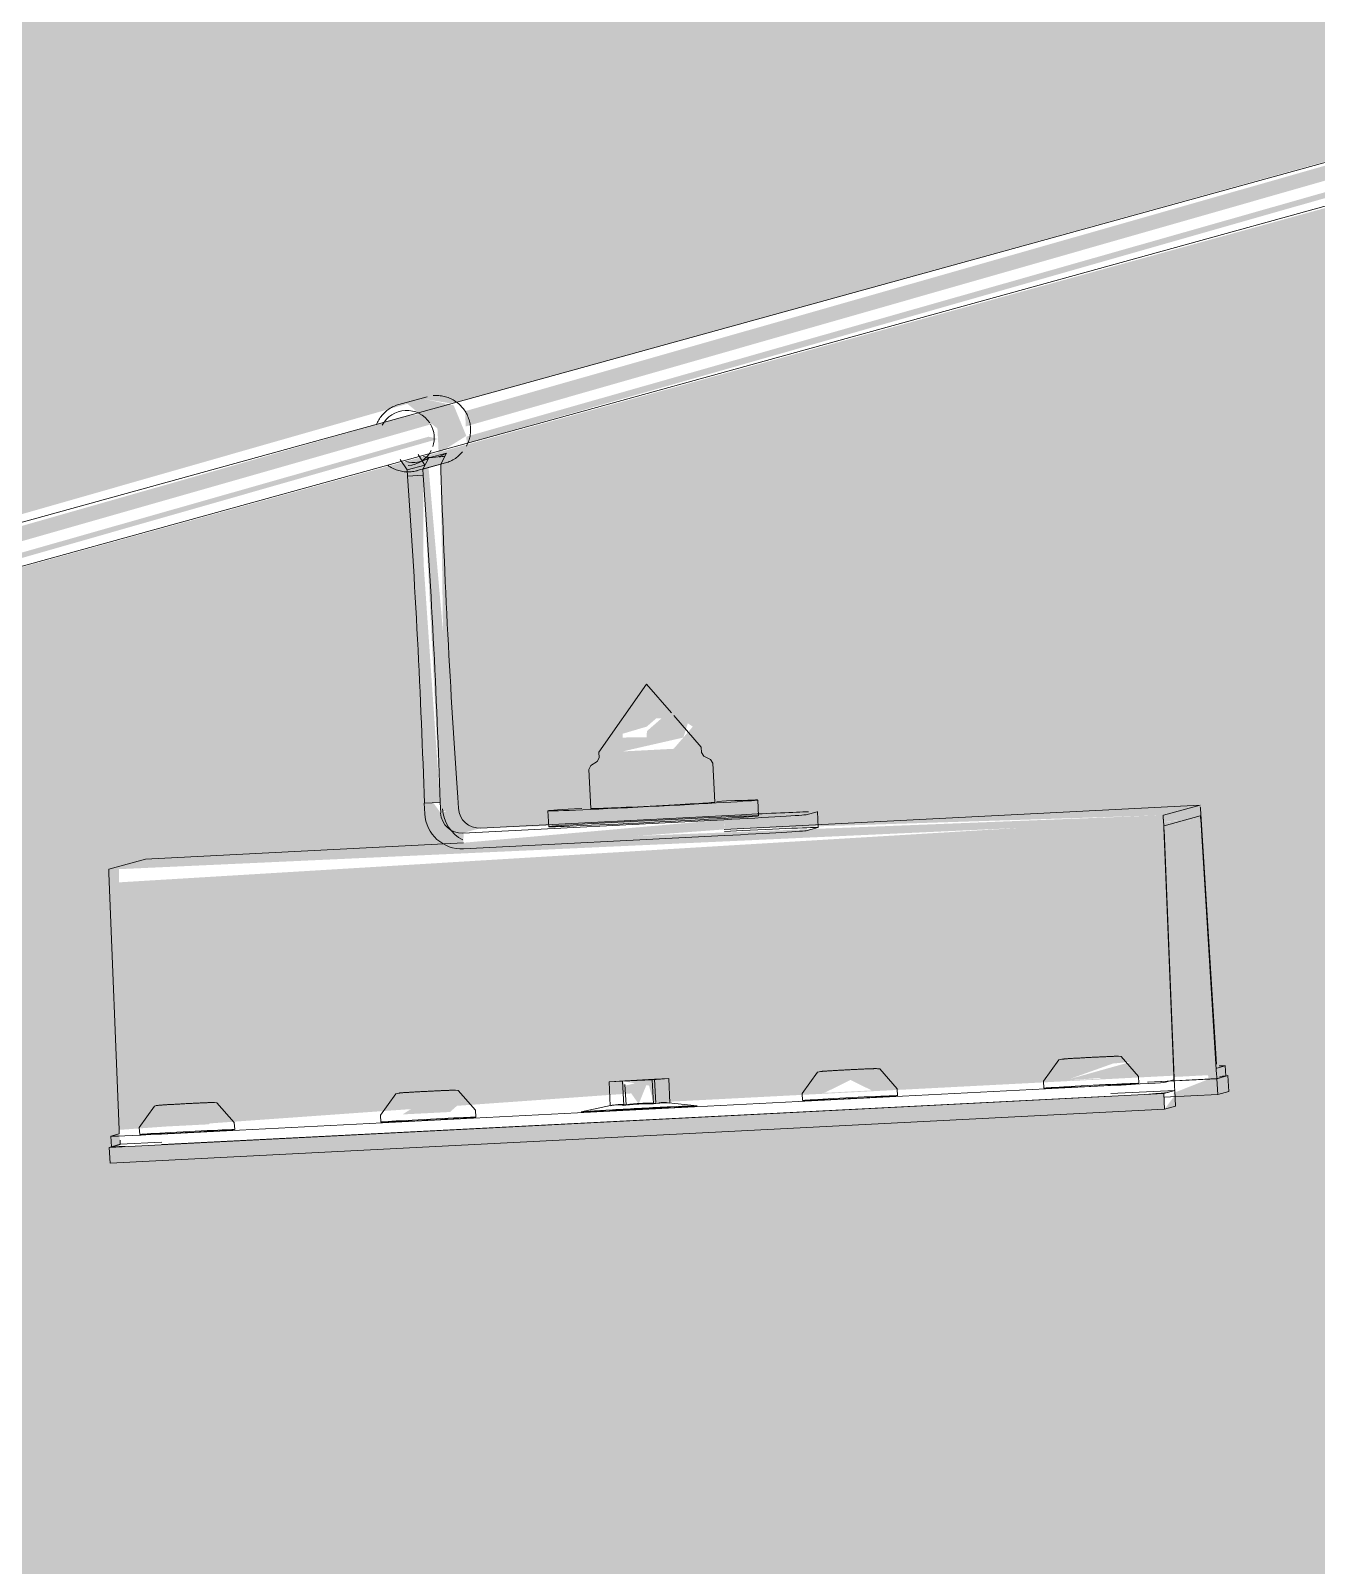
# Model space of a CAD drawing. Header units: millimetres. Extents: x -4612930 to -4329258, y -1064 to 30311.
# Drawn here: x -4403560.6 to -4403317.3, y 10963.9 to 11254.3 of the extents above; entities that cross this region are included whole.
import ezdxf

# ---------------------------------------------------------------- set-up
doc = ezdxf.new("R2010")
doc.units = ezdxf.units.MM
doc.layers.add('A-ROOF-PATT', color=132, linetype='Continuous', lineweight=5)
doc.layers.add('Q-SPCQ', color=91, linetype='Continuous', lineweight=5)

# ---------------------------------------------------------------- blocks, each defined once
blk = doc.blocks.new('Static Line_Sayfa_Metal Deck_Pan Mount - Up to 15 _ pitch - Max 2 Users-1848369-NORTH EAST')
at = {"layer": 'Q-SPCQ'}
h = blk.add_hatch(color=256, dxfattribs=at)
h.paths.add_polyline_path([(4293296.44, 10511.05), (4293532.94, 10578.53), (4293530.8, 10580.38), (4293527.11, 10579.82), (4293296.3, 10513.65), (4293296.4, 10511.83)])
h.paths.add_polyline_path([(4293538.36, 10577.89), (4293774.87, 10645.37), (4293772.73, 10647.21), (4293769.04, 10646.66), (4293538.22, 10580.77), (4293538.31, 10578.85)])
h.paths.add_polyline_path([(4293780.29, 10644.72), (4294016.79, 10712.21), (4294014.66, 10714.05), (4294010.97, 10713.5), (4293780.14, 10647.61), (4293780.25, 10645.59)])
h.paths.add_polyline_path([(4294022.22, 10711.56), (4294258.72, 10779.04), (4294256.58, 10780.89), (4294252.9, 10780.33), (4294022.07, 10714.38), (4294022.18, 10712.33)])
h.paths.add_polyline_path([(4294264.15, 10778.4), (4294500.65, 10845.88), (4294498.26, 10847.85), (4294494.83, 10847.17), (4294264.01, 10781.13), (4294264.11, 10779.07)])
h.paths.add_polyline_path([(4294506.08, 10845.23), (4294742.58, 10912.72), (4294740.23, 10914.67), (4294736.76, 10914.01), (4294505.94, 10847.88), (4294506.05, 10845.81)])
h.paths.add_polyline_path([(4294748, 10912.07), (4294984.51, 10979.55), (4294982.2, 10981.48), (4294978.68, 10980.84), (4294747.86, 10914.96), (4294747.98, 10912.55)])
h.paths.add_polyline_path([(4294989.93, 10978.91), (4295226.42, 11046.66), (4295224.17, 11048.3), (4295220.61, 11047.68), (4294989.78, 10981.79), (4294989.91, 10979.29)])
h.paths.add_polyline_path([(4295231.86, 11045.74), (4295468.35, 11113.4), (4295466.14, 11115.11), (4295462.54, 11114.52), (4295231.71, 11048.63), (4295231.85, 11046.03)])
h.paths.add_polyline_path([(4295473.79, 11112.58), (4295710.29, 11180.15), (4295708.11, 11181.93), (4295704.47, 11181.35), (4295473.64, 11115.47), (4295473.78, 11112.77)])
h.paths.add_polyline_path([(4295715.72, 11179.42), (4295952.21, 11247.06), (4295949.93, 11248.82), (4295946.4, 11248.19), (4295715.57, 11182.3), (4295715.71, 11179.51)])
h = blk.add_hatch(color=256, dxfattribs=at)
h.paths.add_polyline_path([(4293296.6, 10507.85), (4293533.1, 10575.41), (4293531.32, 10575.94), (4293296.53, 10509.17), (4293296.59, 10508.03)])
h.paths.add_polyline_path([(4293538.53, 10574.68), (4293775.03, 10642.25), (4293774.24, 10643.05), (4293538.46, 10576.01), (4293538.53, 10574.7)])
h.paths.add_polyline_path([(4293780.46, 10641.52), (4294016.96, 10709.09), (4294015.16, 10709.61), (4293780.39, 10642.84), (4293780.46, 10641.56)])
h.paths.add_polyline_path([(4294022.39, 10708.36), (4294258.88, 10775.92), (4294258.68, 10776.89), (4294022.34, 10709.18), (4294022.38, 10708.41)])
h.paths.add_polyline_path([(4294264.31, 10775.2), (4294500.81, 10842.76), (4294500.61, 10843.72), (4294264.27, 10776.08), (4294264.31, 10775.26)])
h.paths.add_polyline_path([(4294506.24, 10842.03), (4294742.74, 10909.6), (4294741.95, 10910.4), (4294506.19, 10842.98), (4294506.24, 10842.12)])
h.paths.add_polyline_path([(4294748.17, 10908.87), (4294984.67, 10976.44), (4294983.88, 10977.23), (4294748.12, 10909.88), (4294748.16, 10908.97)])
h.paths.add_polyline_path([(4294990.1, 10975.71), (4295226.6, 11043.27), (4295225.81, 11044.07), (4294990.04, 10976.78), (4294990.09, 10975.82)])
h.paths.add_polyline_path([(4295232.03, 11042.54), (4295468.51, 11110.29), (4295467.73, 11110.91), (4295231.97, 11043.68), (4295232.02, 11042.68)])
h.paths.add_polyline_path([(4295473.95, 11109.38), (4295710.45, 11177.04), (4295708.67, 11177.47), (4295473.89, 11110.58), (4295473.95, 11109.53)])
h.paths.add_polyline_path([(4295715.88, 11176.22), (4295952.38, 11243.78), (4295950.26, 11244.22), (4295715.82, 11177.48), (4295715.87, 11176.39)])
for points in [[(4295710.59, 11174.34), (4295715.81, 11177.62), (4295713.43, 11183.4), (4295707.61, 11184.66), (4295704.67, 11183.69), (4295710.35, 11179.01), (4295710.57, 11174.75)], [(4295710.96, 11106.25), (4295714.28, 11107.75), (4295708.67, 11171.62), (4295707.61, 11171.33), (4295710.95, 11106.5)], [(4295707.86, 11108.09), (4295710.86, 11108.24), (4295706.57, 11170.1), (4295704.67, 11170.01), (4295707.34, 11122.55)], [(4295739.38, 11107.08), (4295762.83, 11108.28), (4295762.45, 11115.68), (4295739, 11114.48), (4295739.38, 11107.16)], [(4295715.31, 11099.46), (4295764.64, 11103.14), (4295764.55, 11104.98), (4295715.25, 11100.62)], [(4295849.7, 11056.29), (4295857.81, 11056.71), (4295854.67, 11104.99), (4295847.73, 11104.63), (4295849.69, 11056.49)], [(4295829.2, 11055.62), (4295838.42, 11056.29), (4295841.68, 11059.17), (4295829.38, 11055.73)], [(4295748.43, 11051.17), (4295750.28, 11055.73), (4295745.97, 11054.67), (4295748.41, 11051.21)], [(4295783.56, 11053.28), (4295788.34, 11055.83), (4295785.74, 11054.67)], [(4295849.7, 11052.54), (4295858.01, 11052.96), (4295856.31, 11055.88), (4295849.7, 11053.28)], [(4295648.39, 11039.98), (4295847.95, 11050.18), (4295847.79, 11053.18), (4295648.23, 11042.97)], [(4295703.74, 11049.2), (4295712.72, 11049.66), (4295716.22, 11052.75), (4295708.09, 11051.96)], [(4295658.11, 11046.87), (4295667.08, 11047.33), (4295670.58, 11050.41), (4295662.45, 11049.63)]]:
    blk.add_hatch(color=256, dxfattribs=at).paths.add_polyline_path(points)
h = blk.add_hatch(color=256, dxfattribs=at)
h.paths.add_polyline_path([(4295749.94, 11123.22), (4295747.43, 11125.86), (4295742.08, 11121.76), (4295749.81, 11123.2)])
h.paths.add_polyline_path([(4295745.37, 11117.9), (4295756.89, 11120.53), (4295757.73, 11123.22), (4295754.26, 11125.46), (4295749.99, 11121.75), (4295749.94, 11120.55), (4295743.09, 11120.53)])
h = blk.add_hatch(color=256, dxfattribs=at)
h.paths.add_polyline_path([(4295650.13, 11046.28), (4295747.02, 11053.18), (4295745.4, 11055.48), (4295750.39, 11054.67), (4295751.23, 11051.45), (4295849.69, 11056.54), (4295847.72, 11105.07), (4295648.23, 11093.01), (4295650.13, 11046.33)])
h.paths.add_polyline_path([(4295658.11, 11046.87), (4295667.08, 11050.08), (4295669.69, 11049.63), (4295667.08, 11047.33), (4295662.45, 11047.09)])
h.paths.add_polyline_path([(4295703.74, 11049.2), (4295712.72, 11052.41), (4295715.33, 11051.96), (4295712.72, 11049.66), (4295708.09, 11049.42)])
h.paths.add_polyline_path([(4295783.56, 11053.28), (4295788.54, 11055.73), (4295792.54, 11053.74)])
h.paths.add_polyline_path([(4295829.2, 11055.62), (4295838.18, 11058.83), (4295841.68, 11059.17), (4295835.63, 11055.95), (4295831.4, 11055.73)])
for p, q in [((4295948.37, 11248.74), (4293287.07, 10513.51)), ((4293289.2, 10505.8), (4295950.5, 11241.03)), ((4295708.39, 11185.04), (4295703.07, 11183.57)), ((4295709.79, 11185.26), (4295709.53, 11185.24)), ((4295707.97, 11172.1), (4295706.68, 11174.1)), ((4295707.61, 11171.33), (4295708.69, 11173.45)), ((4295708.69, 11173.45), (4295712.04, 11174.37)), ((4295712.04, 11174.37), (4295710.96, 11172.26)), ((4295703.32, 11173.17), (4295704.61, 11171.18)), ((4295704.61, 11171.18), (4295707.97, 11172.1)), ((4295704.61, 11171.18), (4295704.67, 11170.01)), ((4295706.53, 11171.04), (4295711.85, 11172.51)), ((4295707.61, 11171.33), (4295710.96, 11172.26)), ((4295707.67, 11170.16), (4295707.61, 11171.33)), ((4295710.96, 11172.26), (4295711.02, 11171.09)), ((4295704.67, 11170.01), (4295707.67, 11170.16)), ((4295740.87, 11117.75), (4295749.92, 11130.64)), ((4295754.62, 11125.23), (4295749.92, 11130.64)), ((4295760.25, 11118.74), (4295755.1, 11124.68)), ((4295760.3, 11117.72), (4295760.25, 11118.74)), ((4295738.99, 11114.48), (4295739.37, 11115.22)), ((4295740.55, 11115.99), (4295739.37, 11115.22)), ((4295740.93, 11116.72), (4295740.55, 11115.99)), ((4295740.87, 11117.75), (4295740.93, 11116.72)), ((4295760.3, 11117.72), (4295760.75, 11117.03)), ((4295762.01, 11116.39), (4295760.75, 11117.03)), ((4295762.46, 11115.69), (4295762.01, 11116.39)), ((4295762.84, 11108.28), (4295762.46, 11115.69)), ((4295738.99, 11114.48), (4295739.37, 11107.07)), ((4295710.86, 11108.24), (4295707.86, 11108.09)), ((4295707.86, 11108.09), (4295707.97, 11106.09)), ((4295710.96, 11106.25), (4295710.86, 11108.24)), ((4295714.21, 11109.17), (4295714.32, 11107.17)), ((4295731.26, 11106.65), (4295731.41, 11103.66)), ((4295854.67, 11107.75), (4295764.64, 11103.14)), ((4295771.11, 11105.7), (4295770.95, 11108.7)), ((4295780.14, 11105.92), (4295782.24, 11106.5)), ((4295782.41, 11103.51), (4295782.25, 11106.51)), ((4295854.67, 11107.75), (4295847.72, 11105.83)), ((4295857.77, 11058.72), (4295854.75, 11107.01)), ((4295764.55, 11104.98), (4295715.16, 11102.46)), ((4295718.51, 11103.38), (4295767.9, 11105.91)), ((4295847.72, 11105.07), (4295849.69, 11056.49)), ((4295847.89, 11103.85), (4295854.71, 11105.73)), ((4295854.79, 11105), (4295857.81, 11056.71)), ((4295715.31, 11099.46), (4295764.7, 11101.99)), ((4295768.06, 11102.91), (4295764.66, 11102.74)), ((4295780.3, 11102.93), (4295782.4, 11103.51)), ((4295849.86, 11054.51), (4295847.88, 11103.09)), ((4295715.25, 11100.62), (4295655.11, 11097.54)), ((4295648.16, 11095.62), (4295655.11, 11097.54)), ((4295650.13, 11046.28), (4295648.16, 11094.86)), ((4295859.43, 11058.42), (4295857.85, 11057.98)), ((4295859.54, 11056.43), (4295859.44, 11058.43)), ((4295658.11, 11045.48), (4295837.71, 11054.67)), ((4295745.81, 11055.59), (4295742.82, 11055.39)), ((4295742.82, 11055.39), (4295745.4, 11055.48)), ((4295743.05, 11050.85), (4295742.82, 11055.39)), ((4295745.4, 11055.48), (4295751.01, 11055.77)), ((4295745.4, 11055.48), (4295745.64, 11050.92)), ((4295751.42, 11055.88), (4295745.81, 11055.59)), ((4295745.84, 11054.85), (4295746.04, 11051.03)), ((4295751.01, 11055.77), (4295754.11, 11055.97)), ((4295751.01, 11055.77), (4295751.25, 11051.19)), ((4295754.11, 11055.97), (4295751.42, 11055.88)), ((4295751.42, 11055.88), (4295751.65, 11051.3)), ((4295754.11, 11055.97), (4295754.35, 11051.36)), ((4295825.03, 11055.47), (4295825.1, 11054.16)), ((4295843.08, 11055.09), (4295843.01, 11056.4)), ((4295857.85, 11055.96), (4295844.7, 11055.29)), ((4295844.89, 11055.3), (4295857.89, 11055.97)), ((4295849.69, 11055.73), (4295848.11, 11055.29)), ((4295859.95, 11056.54), (4295857.85, 11055.96)), ((4295857.85, 11055.96), (4295858.01, 11052.96)), ((4295857.89, 11055.97), (4295859.53, 11056.42)), ((4295860.1, 11053.54), (4295859.95, 11056.54)), ((4295648.23, 11042.97), (4295847.79, 11053.18)), ((4295658.21, 11043.48), (4295837.81, 11052.67)), ((4295759.5, 11050.82), (4295754.05, 11051.4)), ((4295779.39, 11053.14), (4295779.46, 11051.83)), ((4295797.44, 11052.75), (4295797.37, 11054.07)), ((4295849.89, 11053.76), (4295837.79, 11053.14)), ((4295849.89, 11053.76), (4295847.79, 11053.18)), ((4295847.79, 11053.18), (4295847.95, 11050.18)), ((4295847.83, 11052.44), (4295858.01, 11052.96)), ((4295848.21, 11053.3), (4295849.85, 11053.75)), ((4295850.04, 11050.76), (4295849.89, 11053.76)), ((4295858.01, 11052.96), (4295860.1, 11053.54)), ((4295648.39, 11039.98), (4295847.95, 11050.18)), ((4295699.57, 11049.06), (4295699.64, 11047.74)), ((4295717.61, 11048.67), (4295717.55, 11049.98)), ((4295743.1, 11050.86), (4295737.57, 11049.69)), ((4295746.09, 11050.17), (4295743.1, 11049.97)), ((4295743.1, 11049.97), (4295745.68, 11050.06)), ((4295745.68, 11050.06), (4295751.29, 11050.34)), ((4295751.7, 11050.45), (4295746.09, 11050.17)), ((4295751.29, 11050.34), (4295754.39, 11050.55)), ((4295754.39, 11050.55), (4295751.7, 11050.45)), ((4295847.95, 11050.18), (4295850.04, 11050.76)), ((4295648.55, 11045.09), (4295650.13, 11045.52)), ((4295653.93, 11046.72), (4295654, 11045.41)), ((4295671.98, 11046.34), (4295671.91, 11047.65)), ((4295648.23, 11042.97), (4295650.33, 11043.55)), ((4295648.39, 11039.98), (4295648.23, 11042.97)), ((4295648.54, 11045.08), (4295648.64, 11043.08)), ((4295650.3, 11043.54), (4295648.65, 11043.09)), ((4295658.19, 11043.95), (4295650.33, 11043.55))]:
    blk.add_line(p, q, dxfattribs=at)
at = {"layer": 'Q-SPCQ', "flags": 128}
for points in [[(4295715.82, 11175.65), (4295715.94, 11175.88), (4295716.06, 11176.12), (4295716.16, 11176.36), (4295716.25, 11176.6), (4295716.33, 11176.85), (4295716.4, 11177.1), (4295716.46, 11177.35), (4295716.52, 11177.6), (4295716.56, 11177.86), (4295716.59, 11178.12), (4295716.61, 11178.38), (4295716.62, 11178.64), (4295716.62, 11178.9), (4295716.61, 11179.15), (4295716.59, 11179.41), (4295716.56, 11179.67), (4295716.52, 11179.93), (4295716.47, 11180.18), (4295716.41, 11180.43), (4295716.33, 11180.68), (4295716.25, 11180.93), (4295716.16, 11181.17), (4295716.06, 11181.41), (4295715.95, 11181.65), (4295715.83, 11181.88), (4295715.7, 11182.1), (4295715.57, 11182.32), (4295715.42, 11182.54), (4295715.26, 11182.75), (4295715.1, 11182.95), (4295714.93, 11183.15), (4295714.75, 11183.33), (4295714.57, 11183.52), (4295714.37, 11183.69), (4295714.17, 11183.85), (4295713.97, 11184.01), (4295713.75, 11184.16), (4295713.53, 11184.3), (4295713.31, 11184.44), (4295713.08, 11184.56), (4295712.85, 11184.67), (4295712.61, 11184.78), (4295712.37, 11184.87), (4295712.12, 11184.96), (4295711.87, 11185.03), (4295711.62, 11185.1), (4295711.36, 11185.15), (4295711.11, 11185.2), (4295710.85, 11185.23), (4295710.59, 11185.25), (4295710.33, 11185.27), (4295710.07, 11185.27), (4295709.81, 11185.26), (4295709.79, 11185.26)], [(4295703.07, 11183.57), (4295702.82, 11183.49), (4295702.58, 11183.41), (4295702.33, 11183.31), (4295702.09, 11183.21), (4295701.86, 11183.1), (4295701.63, 11182.97), (4295701.4, 11182.84), (4295701.18, 11182.7), (4295700.97, 11182.55), (4295700.76, 11182.4), (4295700.56, 11182.23), (4295700.37, 11182.06), (4295700.18, 11181.88), (4295700, 11181.69), (4295699.83, 11181.49), (4295699.67, 11181.29), (4295699.51, 11181.08), (4295699.36, 11180.87), (4295699.23, 11180.65), (4295699.1, 11180.42), (4295698.98, 11180.19), (4295698.87, 11179.95), (4295698.76, 11179.72)], [(4295711.85, 11172.51), (4295712.1, 11172.58), (4295712.35, 11172.66), (4295712.59, 11172.76), (4295712.83, 11172.86), (4295713.06, 11172.97), (4295713.29, 11173.1), (4295713.52, 11173.23), (4295713.74, 11173.37), (4295713.95, 11173.52), (4295714.16, 11173.68), (4295714.36, 11173.84), (4295714.55, 11174.02), (4295714.74, 11174.2), (4295714.92, 11174.39), (4295715.09, 11174.58)], [(4295700.96, 11172.06), (4295701.17, 11171.91), (4295701.39, 11171.77), (4295701.61, 11171.64), (4295701.84, 11171.51), (4295702.07, 11171.4), (4295702.31, 11171.3), (4295702.55, 11171.2), (4295702.8, 11171.12), (4295703.05, 11171.04), (4295703.3, 11170.98), (4295703.56, 11170.92), (4295703.81, 11170.88), (4295704.07, 11170.84), (4295704.33, 11170.82), (4295704.59, 11170.8), (4295704.85, 11170.8), (4295705.11, 11170.81), (4295705.13, 11170.81)], [(4295705.13, 11170.81), (4295705.39, 11170.83), (4295705.65, 11170.86), (4295705.91, 11170.9), (4295706.16, 11170.95), (4295706.42, 11171.01), (4295706.53, 11171.04)], [(4295843.01, 11056.4), (4295839.72, 11060.14), (4295839.25, 11060.2), (4295839.08, 11060.2), (4295838.97, 11060.21), (4295838.89, 11060.21), (4295838.81, 11060.21), (4295838.74, 11060.2), (4295838.66, 11060.2), (4295838.58, 11060.2), (4295838.49, 11060.2), (4295838.4, 11060.2), (4295838.31, 11060.19), (4295838.21, 11060.19), (4295838.1, 11060.19), (4295837.98, 11060.18), (4295837.86, 11060.18), (4295837.74, 11060.17), (4295837.6, 11060.17), (4295837.47, 11060.16), (4295837.32, 11060.15), (4295837.17, 11060.15), (4295837.02, 11060.14), (4295836.86, 11060.13), (4295836.7, 11060.13), (4295836.53, 11060.12), (4295836.36, 11060.11), (4295836.18, 11060.1), (4295836, 11060.09), (4295835.82, 11060.09), (4295835.63, 11060.08), (4295835.44, 11060.07), (4295835.25, 11060.06), (4295835.06, 11060.05), (4295834.86, 11060.04), (4295834.67, 11060.03), (4295834.47, 11060.02), (4295834.27, 11060.01), (4295834.07, 11060), (4295833.87, 11059.99), (4295833.66, 11059.98), (4295833.46, 11059.97), (4295833.26, 11059.96), (4295833.06, 11059.95), (4295832.87, 11059.94), (4295832.67, 11059.93), (4295832.47, 11059.92), (4295832.28, 11059.91), (4295832.09, 11059.9), (4295831.9, 11059.88), (4295831.72, 11059.87), (4295831.54, 11059.86), (4295831.36, 11059.85), (4295831.19, 11059.84), (4295831.02, 11059.83), (4295830.85, 11059.82), (4295830.69, 11059.82), (4295830.53, 11059.81), (4295830.38, 11059.8), (4295830.23, 11059.79), (4295830.09, 11059.78), (4295829.96, 11059.77), (4295829.83, 11059.76), (4295829.71, 11059.76), (4295829.59, 11059.75), (4295829.48, 11059.74), (4295829.37, 11059.73), (4295829.27, 11059.73), (4295829.18, 11059.72), (4295829.09, 11059.71), (4295829.01, 11059.71), (4295828.93, 11059.7), (4295828.86, 11059.69), (4295828.78, 11059.69), (4295828.7, 11059.68), (4295828.61, 11059.67), (4295828.49, 11059.65), (4295828.24, 11059.61), (4295827.97, 11059.55)], [(4295779.39, 11053.14), (4295782.28, 11057.2), (4295782.33, 11057.21)], [(4295797.37, 11054.07), (4295794.08, 11057.8), (4295793.61, 11057.86), (4295793.44, 11057.87), (4295793.33, 11057.87), (4295793.25, 11057.87), (4295793.17, 11057.87), (4295793.1, 11057.87), (4295793.02, 11057.87), (4295792.94, 11057.87), (4295792.86, 11057.86), (4295792.77, 11057.86), (4295792.67, 11057.86), (4295792.57, 11057.85), (4295792.46, 11057.85), (4295792.34, 11057.85), (4295792.22, 11057.84), (4295792.1, 11057.84), (4295791.97, 11057.83), (4295791.83, 11057.83), (4295791.68, 11057.82), (4295791.54, 11057.81), (4295791.38, 11057.81), (4295791.22, 11057.8), (4295791.06, 11057.79), (4295790.89, 11057.78), (4295790.72, 11057.78), (4295790.54, 11057.77), (4295790.36, 11057.76), (4295790.18, 11057.75), (4295789.99, 11057.74), (4295789.81, 11057.73), (4295789.61, 11057.72), (4295789.42, 11057.71), (4295789.22, 11057.71), (4295789.03, 11057.7), (4295788.83, 11057.69), (4295788.63, 11057.68), (4295788.43, 11057.67), (4295788.23, 11057.65), (4295788.03, 11057.64), (4295787.83, 11057.63), (4295787.63, 11057.62), (4295787.43, 11057.61), (4295787.23, 11057.6), (4295787.03, 11057.59), (4295786.84, 11057.58), (4295786.64, 11057.57), (4295786.45, 11057.56), (4295786.27, 11057.55), (4295786.08, 11057.54), (4295785.9, 11057.53), (4295785.72, 11057.52), (4295785.55, 11057.51), (4295785.38, 11057.5), (4295785.21, 11057.49), (4295785.05, 11057.48), (4295784.89, 11057.47), (4295784.74, 11057.46), (4295784.6, 11057.45), (4295784.46, 11057.45), (4295784.32, 11057.44), (4295784.19, 11057.43), (4295784.07, 11057.42), (4295783.95, 11057.41), (4295783.84, 11057.41), (4295783.73, 11057.4), (4295783.63, 11057.39), (4295783.54, 11057.38), (4295783.45, 11057.38), (4295783.37, 11057.37), (4295783.29, 11057.37), (4295783.22, 11057.36), (4295783.14, 11057.35), (4295783.07, 11057.35), (4295782.98, 11057.34), (4295782.85, 11057.32), (4295782.6, 11057.27), (4295782.33, 11057.21)], [(4295825.03, 11055.47), (4295827.92, 11059.53), (4295827.97, 11059.55)], [(4295671.91, 11047.65), (4295668.62, 11051.39), (4295668.15, 11051.44), (4295667.98, 11051.45), (4295667.87, 11051.45), (4295667.79, 11051.45), (4295667.71, 11051.45), (4295667.64, 11051.45), (4295667.56, 11051.45), (4295667.48, 11051.45), (4295667.39, 11051.45), (4295667.3, 11051.44), (4295667.21, 11051.44), (4295667.1, 11051.44), (4295667, 11051.43), (4295666.88, 11051.43), (4295666.76, 11051.42), (4295666.64, 11051.42), (4295666.5, 11051.41), (4295666.37, 11051.41), (4295666.22, 11051.4), (4295666.07, 11051.4), (4295665.92, 11051.39), (4295665.76, 11051.38), (4295665.6, 11051.37), (4295665.43, 11051.37), (4295665.26, 11051.36), (4295665.08, 11051.35), (4295664.9, 11051.34), (4295664.72, 11051.33), (4295664.53, 11051.33), (4295664.34, 11051.32), (4295664.15, 11051.31), (4295663.96, 11051.3), (4295663.76, 11051.29), (4295663.56, 11051.28), (4295663.37, 11051.27), (4295663.17, 11051.26), (4295662.97, 11051.25), (4295662.77, 11051.24), (4295662.56, 11051.23), (4295662.36, 11051.22), (4295662.16, 11051.21), (4295661.96, 11051.2), (4295661.77, 11051.19), (4295661.57, 11051.17), (4295661.37, 11051.16), (4295661.18, 11051.15), (4295660.99, 11051.14), (4295660.8, 11051.13), (4295660.62, 11051.12), (4295660.44, 11051.11), (4295660.26, 11051.1), (4295660.09, 11051.09), (4295659.92, 11051.08), (4295659.75, 11051.07), (4295659.59, 11051.06), (4295659.43, 11051.05), (4295659.28, 11051.05), (4295659.13, 11051.04), (4295658.99, 11051.03), (4295658.86, 11051.02), (4295658.73, 11051.01), (4295658.61, 11051), (4295658.49, 11051), (4295658.38, 11050.99), (4295658.27, 11050.98), (4295658.17, 11050.97), (4295658.08, 11050.97), (4295657.99, 11050.96), (4295657.91, 11050.95), (4295657.83, 11050.95), (4295657.76, 11050.94), (4295657.68, 11050.94), (4295657.6, 11050.93), (4295657.51, 11050.92), (4295657.39, 11050.9), (4295657.13, 11050.86), (4295656.87, 11050.79)], [(4295699.57, 11049.06), (4295702.46, 11053.11), (4295702.51, 11053.13)], [(4295717.55, 11049.98), (4295714.26, 11053.72), (4295713.79, 11053.78), (4295713.61, 11053.79), (4295713.51, 11053.79), (4295713.42, 11053.79), (4295713.35, 11053.79), (4295713.27, 11053.79), (4295713.2, 11053.79), (4295713.12, 11053.78), (4295713.03, 11053.78), (4295712.94, 11053.78), (4295712.85, 11053.77), (4295712.74, 11053.77), (4295712.63, 11053.77), (4295712.52, 11053.76), (4295712.4, 11053.76), (4295712.27, 11053.75), (4295712.14, 11053.75), (4295712, 11053.74), (4295711.86, 11053.74), (4295711.71, 11053.73), (4295711.56, 11053.72), (4295711.4, 11053.72), (4295711.24, 11053.71), (4295711.07, 11053.7), (4295710.9, 11053.69), (4295710.72, 11053.69), (4295710.54, 11053.68), (4295710.36, 11053.67), (4295710.17, 11053.66), (4295709.98, 11053.65), (4295709.79, 11053.64), (4295709.6, 11053.63), (4295709.4, 11053.62), (4295709.2, 11053.61), (4295709, 11053.6), (4295708.8, 11053.59), (4295708.6, 11053.58), (4295708.4, 11053.57), (4295708.2, 11053.56), (4295708, 11053.55), (4295707.8, 11053.54), (4295707.6, 11053.53), (4295707.4, 11053.52), (4295707.21, 11053.51), (4295707.01, 11053.5), (4295706.82, 11053.49), (4295706.63, 11053.48), (4295706.44, 11053.47), (4295706.26, 11053.46), (4295706.08, 11053.45), (4295705.9, 11053.44), (4295705.72, 11053.43), (4295705.55, 11053.42), (4295705.39, 11053.41), (4295705.23, 11053.4), (4295705.07, 11053.39), (4295704.92, 11053.38), (4295704.77, 11053.37), (4295704.63, 11053.36), (4295704.5, 11053.35), (4295704.37, 11053.35), (4295704.24, 11053.34), (4295704.13, 11053.33), (4295704.02, 11053.32), (4295703.91, 11053.32), (4295703.81, 11053.31), (4295703.72, 11053.3), (4295703.63, 11053.3), (4295703.55, 11053.29), (4295703.47, 11053.28), (4295703.39, 11053.28), (4295703.32, 11053.27), (4295703.24, 11053.26), (4295703.15, 11053.25), (4295703.02, 11053.24), (4295702.77, 11053.19), (4295702.51, 11053.13)], [(4295653.93, 11046.72), (4295656.82, 11050.78), (4295656.87, 11050.79)]]:
    blk.add_lwpolyline(points, dxfattribs=at)
at = {"layer": 'Q-SPCQ'}
for centre, major_axis, ratio, start_param, end_param in [((4295704.53, 11177.23), (-1.39, 5.03), 0.999054, 6.064948, 7.101546), ((4295704.53, 11177.23), (-1.39, 5.03), 0.999054, 5.01775, 6.064948), ((4295704.53, 11177.23), (-1.39, 5.03), 0.999054, 4.127203, 4.960242), ((4295705.77, 11177.91), (-1.42, 5.14), 0.999054, 2.606455, 3.451522), ((4295704.53, 11177.23), (-1.39, 5.03), 0.999054, 2.923355, 3.970552), ((4295709.12, 11178.84), (-1.42, 5.14), 0.999054, 2.606455, 3.451522), ((4295710.4, 11178.85), (-1.39, 5.03), 0.999054, 2.923355, 3.141593), ((4295715.25, 11140.86), (-3.58, 69.91), 0.042464, 1.121439, 2.039005), ((4295703.64, 11138.32), (-3.58, 69.91), 0.042464, 4.263032, 5.180598), ((4295706.63, 11138.48), (-3.58, 69.91), 0.042464, 4.263032, 5.180598), ((4295718.31, 11107.38), (-1.86, 6.75), 0.999054, 1.352559, 2.399756), ((4295718.31, 11107.38), (-1.07, 3.86), 0.999054, 1.352559, 2.923355), ((4295751.1, 11107.68), (19.85, 1.02), 0.009417, 3.099114, 6.240706), ((4295751.1, 11107.68), (19.85, 1.02), 0.009417, 2.313715, 3.099114), ((4295751.1, 11107.68), (11.73, 0.6), 0.009417, 3.099114, 6.240706), ((4295751.1, 11107.68), (19.85, 1.02), 0.009417, 6.240706, 7.195383), ((4295854.72, 11106.75), (-0.051, 0.999), 0.042464, 4.973974, 5.41352), ((4295714.95, 11106.45), (-1.86, 6.75), 0.999054, 1.352559, 2.923355), ((4295714.95, 11106.45), (-1.07, 3.86), 0.999054, 1.352559, 2.923355), ((4295751.26, 11104.68), (19.85, 1.02), 0.009417, 3.099114, 6.240706), ((4295751.26, 11104.68), (19.85, 1.02), 0.009417, 6.240706, 9.382299), ((4295765.18, 11105.16), (14.98, 0.77), 0.009417, 4.66991, 6.240706), ((4295767.27, 11105.74), (14.98, 0.77), 0.009417, 0.48112, 1.528317), ((4295847.77, 11104.83), (-0.051, 0.999), 0.042464, 0.009426, 1.328063), ((4295847.94, 11102.85), (-0.051, 0.999), 0.042464, 0.009426, 0.229199), ((4295854.76, 11104.74), (-0.051, 0.999), 0.042464, 4.973974, 6.283185), ((4295765.33, 11102.16), (14.98, 0.77), 0.009417, 4.66991, 6.240706), ((4295767.43, 11102.74), (14.98, 0.77), 0.009417, 6.240706, 7.811503), ((4295648.21, 11094.62), (-0.051, 0.999), 0.042464, 0.229199, 1.328063), ((4295857.8, 11058.98), (-0.051, 0.999), 0.042464, 2.931246, 3.141593), ((4295849.45, 11057.91), (9.99, 0.51), 0.009417, 6.240706, 6.764305), ((4295834.09, 11054.62), (8.99, 0.46), 0.009417, 3.099114, 6.240706), ((4295834.09, 11054.62), (8.99, 0.46), 0.009417, 6.240706, 9.382299), ((4295838.13, 11054.78), (9.99, 0.51), 0.009417, 4.66991, 6.240706), ((4295849.64, 11056.73), (-0.051, 0.999), 0.042464, 3.370791, 4.469655), ((4295849.8, 11054.75), (-0.051, 0.999), 0.042464, 3.151019, 4.469655), ((4295857.83, 11056.97), (-0.051, 0.999), 0.042464, 1.832382, 2.931246), ((4295849.55, 11055.91), (9.99, 0.51), 0.009417, 6.240706, 6.764305), ((4295788.45, 11052.29), (8.99, 0.46), 0.009417, 3.099114, 6.240706), ((4295788.45, 11052.29), (8.99, 0.46), 0.009417, 6.240706, 9.382299), ((4295838.23, 11052.79), (9.99, 0.51), 0.009417, 5.455308, 6.240706), ((4295708.63, 11048.21), (8.99, 0.46), 0.009417, 3.099114, 6.240706), ((4295708.63, 11048.21), (8.99, 0.46), 0.009417, 6.240706, 9.382299), ((4295748.54, 11050.25), (10.99, 0.57), 0.009417, 3.099114, 6.240706), ((4295748.54, 11050.25), (10.99, 0.57), 0.009417, 6.240706, 9.382299), ((4295650.08, 11046.52), (-0.051, 0.999), 0.042464, 3.370791, 4.469655), ((4295662.99, 11045.87), (8.99, 0.46), 0.009417, 3.099114, 6.240706), ((4295662.99, 11045.87), (8.99, 0.46), 0.009417, 6.240706, 9.382299), ((4295658.53, 11045.6), (9.99, 0.51), 0.009417, 3.099114, 4.66991), ((4295658.63, 11043.6), (9.99, 0.51), 0.009417, 3.099114, 3.884512), ((4295650.24, 11044.54), (-0.051, 0.999), 0.042464, 3.151019, 4.469655)]:
    blk.add_ellipse(centre, major_axis=major_axis, ratio=ratio, start_param=start_param, end_param=end_param, dxfattribs=at)
for points in [[(4295746.04, 11051.03), (4295746.97, 11051.16), (4295748.84, 11051.33), (4295750.71, 11051.33), (4295751.65, 11051.3)], [(4295754.35, 11051.36), (4295753.83, 11051.41), (4295752.79, 11051.43), (4295751.76, 11051.29), (4295751.25, 11051.19)], [(4295751.65, 11051.3), (4295752.1, 11051.39), (4295752.99, 11051.48), (4295753.9, 11051.43), (4295754.35, 11051.36)], [(4295743.05, 11050.85), (4295743.55, 11050.96), (4295744.54, 11051.1), (4295745.54, 11051.08), (4295746.04, 11051.03)], [(4295745.64, 11050.92), (4295745.2, 11050.99), (4295744.34, 11051.05), (4295743.48, 11050.94), (4295743.05, 11050.85)], [(4295751.25, 11051.19), (4295750.31, 11051.22), (4295748.43, 11051.21), (4295746.57, 11051.05), (4295745.64, 11050.92)]]:
    blk.add_open_spline(points, degree=3, dxfattribs=at)

msp = doc.modelspace()

# ---------------------------------------------------------------- hatches: boundary and pattern name
at = {"layer": 'A-ROOF-PATT'}
h = msp.add_hatch(dxfattribs=at)
h.set_pattern_fill('FP_164', color=256, style=0, pattern_type=2)
h.set_pattern_definition([(3.05, (-8687274.0906, -226018.123), (-59.9198678984, -0.0001809275), [])])
h.paths.add_polyline_path([(-4420938.25, 9462.05), (-4394296, 10866.67), (-4390148.46, 11181.06), (-4386730.62, 11362.94), (-4386730.62, 11371.18), (-4392008.36, 11099.1), (-4393113.72, 11191.54), (-4393570.2, 11217.27), (-4393684.5, 11211.19), (-4393684.5, 11207.58), (-4393786.07, 11202.19), (-4393870.97, 11203.47), (-4393870.97, 11253.77), (-4393952.64, 11239.31), (-4393960.46, 11233.29), (-4393979.62, 11227.35), (-4393998.26, 11226.59), (-4394085.29, 11228.29), (-4394098.16, 11233.94), (-4394108.03, 11241.77), (-4394116.67, 11254.33), (-4394123.04, 11267.69), (-4394283.38, 11239.31), (-4394291.2, 11233.29), (-4394310.36, 11227.35), (-4394329, 11226.59), (-4394416.03, 11228.29), (-4394428.9, 11233.94), (-4394438.77, 11241.77), (-4394446.28, 11251.59), (-4394452.29, 11271.56), (-4394451.86, 11284.9), (-4394451.25, 11289.53), (-4394446.28, 11301.59), (-4394438.36, 11311.94), (-4394428.04, 11319.89), (-4394416.03, 11324.88), (-4394403.14, 11326.59), (-4394351.53, 11328.79), (-4394164.16, 11361.95), (-4394164.16, 11503.7), (-4398948.33, 11502.07), (-4402998.58, 11286.53), (-4402993.82, 11243.19), (-4403004.32, 11242.7), (-4403006.86, 11286.09), (-4405609.42, 11149.87), (-4405639.06, 11148.69), (-4405869.21, 11136.07), (-4420828.6, 9474.23)])
h.paths.add_polyline_path([(-4406258.15, 10300.91), (-4406258.3, 10306.94), (-4406235.16, 10313.3), (-4406213.4, 10316.43), (-4406197.79, 10360.66), (-4406176.89, 10366.43), (-4406032.47, 10373.82), (-4406011.71, 10324.73), (-4405968.9, 10326.92), (-4405968.9, 10323.88), (-4405974.15, 10321.44), (-4405974.04, 10319.42), (-4405991.85, 10316.74), (-4405991.73, 10314.53), (-4406036.64, 10312.24), (-4406038.1, 10318.34), (-4406057.56, 10364.32), (-4406176.6, 10357.15), (-4406192.51, 10311.97), (-4406195.6, 10309.09), (-4406197.79, 10307.98), (-4406213.36, 10305.41), (-4406213.4, 10303.19), (-4406215.65, 10303.08)])
h.paths.add_polyline_path([(-4406141.19, 10369.96), (-4406127.5, 10374.31), (-4406127.92, 10382.53), (-4406107.01, 10383.11), (-4406106.46, 10372.59), (-4406127.92, 10370.78)])
h.paths.add_polyline_path([(-4405964.83, 10371.61), (-4405962.88, 10375.18), (-4405963.07, 10377.44), (-4405963.11, 10427.25), (-4405758.43, 10436.63), (-4405755.41, 10384.58), (-4405763.51, 10384.17), (-4405765.27, 10381.82), (-4405906.26, 10374.6)])
h.paths.add_polyline_path([(-4406144.95, 10392.78), (-4406149.93, 10392.53), (-4406148.34, 10439.9), (-4406143.35, 10440.15), (-4406143.35, 10413.73), (-4406143.95, 10405.88)])
h.paths.add_polyline_path([(-4406144.33, 10372.8), (-4406143.35, 10407.95), (-4406141.21, 10406.06), (-4406140.65, 10373.82), (-4406141.19, 10373.67)])
h.paths.add_polyline_path([(-4406128.33, 10384.68), (-4406123.03, 10390.47), (-4406113.38, 10392.1), (-4406109.09, 10390.85), (-4406109.09, 10386.22), (-4406125.54, 10384.81)])
h.paths.add_polyline_path([(-4405965.05, 10427.25), (-4405957.99, 10429.18), (-4405897.9, 10434.13), (-4405894.7, 10435.01), (-4405848.66, 10436.61), (-4405848.51, 10434.78), (-4405958.11, 10427.61)])
h.paths.add_polyline_path([(-4405902.25, 10437.88), (-4405903.65, 10439.81), (-4405905.35, 10439.72), (-4405905.55, 10501.79), (-4405903.62, 10503.51), (-4405902.25, 10503.89), (-4405901.33, 10438.13)])
h.paths.add_polyline_path([(-4405523.58, 10504.3), (-4405656.03, 10499.09), (-4405655.97, 10500.97), (-4405652.77, 10501.85), (-4405606.74, 10503.45), (-4405606.58, 10501.61), (-4405523.57, 10504.3)])
h.paths.add_polyline_path([(-4405722.9, 10438.44), (-4405720.96, 10442.02), (-4405721.14, 10444.28), (-4405721.19, 10494.09), (-4405516.5, 10503.46), (-4405513.48, 10451.42), (-4405521.58, 10451.01), (-4405523.34, 10448.65), (-4405664.33, 10441.44)])
h.paths.add_polyline_path([(-4405873.83, 10438.71), (-4405874.21, 10446.12), (-4405850.75, 10447.04), (-4405850.38, 10439.91), (-4405871.13, 10438.78)])
h.paths.add_polyline_path([(-4405871.18, 10453.38), (-4405865.41, 10457.09), (-4405863.28, 10454.85), (-4405871.13, 10453.39)])
h.paths.add_polyline_path([(-4405867.84, 10449.53), (-4405867.84, 10452.87), (-4405863.25, 10454.24), (-4405862.98, 10455), (-4405858.95, 10457.09), (-4405854.53, 10454.24), (-4405858.17, 10450.03), (-4405863.28, 10449.76)])
h.paths.add_polyline_path([(-4405660.32, 10504.71), (-4405660.98, 10506.68), (-4405663.5, 10508.82), (-4405663.62, 10568.63), (-4405662.62, 10570.09), (-4405660.32, 10570.72), (-4405659.4, 10504.97)])
h.paths.add_polyline_path([(-4405281.65, 10571.13), (-4405285.87, 10570.92), (-4405414.1, 10565.92), (-4405414.04, 10567.8), (-4405408.92, 10568.78), (-4405364.81, 10570.29), (-4405364.65, 10568.45), (-4405281.64, 10571.13)])
h.paths.add_polyline_path([(-4405480.97, 10505.28), (-4405479.03, 10508.86), (-4405479.22, 10511.11), (-4405479.26, 10560.93), (-4405274.57, 10570.3), (-4405271.55, 10518.26), (-4405469.87, 10505.85)])
h.paths.add_polyline_path([(-4405631.9, 10505.54), (-4405632.29, 10512.95), (-4405608.72, 10511.83), (-4405608.46, 10506.74), (-4405629.2, 10505.61)])
h.paths.add_polyline_path([(-4405906.63, 10505.74), (-4405909.6, 10506.97), (-4405913.15, 10507.64), (-4405913.33, 10511.23), (-4405907.03, 10514.54), (-4405906, 10516.18), (-4405900.56, 10515.42), (-4405897.64, 10516.05), (-4405666.61, 10582.16), (-4405663.68, 10583.13), (-4405658.63, 10582.26), (-4405655.72, 10582.89), (-4405424.68, 10648.99), (-4405421.75, 10649.96), (-4405416.7, 10649.1), (-4405413.79, 10649.73), (-4405182.76, 10715.83), (-4405179.82, 10716.8), (-4405174.77, 10715.93), (-4405171.86, 10716.56), (-4404938.12, 10781.28), (-4404941.03, 10782.77), (-4404932.84, 10782.77), (-4404929.6, 10783.49), (-4404696.19, 10848.12), (-4404699.1, 10849.61), (-4404690.92, 10849.61), (-4404687.67, 10850.33), (-4404454.26, 10914.96), (-4404457.18, 10916.44), (-4404448.99, 10916.44), (-4404445.74, 10917.17), (-4404212.34, 10981.79), (-4404215.25, 10983.28), (-4404207.06, 10983.28), (-4404203.81, 10984), (-4403973.11, 11050.01), (-4403970.18, 11050.99), (-4403965.13, 11050.12), (-4403962.22, 11050.75), (-4403731.19, 11116.85), (-4403728.25, 11117.82), (-4403723.2, 11116.96), (-4403720.29, 11117.58), (-4403489.26, 11183.69), (-4403486.33, 11184.66), (-4403481.28, 11183.79), (-4403478.36, 11184.42), (-4403244.71, 11249.18), (-4403244.71, 11251.41), (-4403239.35, 11250.63), (-4403236.33, 11247.06), (-4403236.1, 11242.65), (-4405902.72, 10507.7), (-4405904.96, 10510.45), (-4405906.59, 10505.85)])
h.paths.add_polyline_path([(-4405279.66, 10511.8), (-4405279.66, 10511.8), (-4405279.66, 10517.84)])
h.paths.add_polyline_path([(-4405629.25, 10520.22), (-4405623.48, 10523.93), (-4405621.35, 10521.69), (-4405624.67, 10521.07)])
h.paths.add_polyline_path([(-4405625.92, 10516.37), (-4405625.92, 10519.71), (-4405621.33, 10521.07), (-4405621.05, 10521.84), (-4405617.02, 10523.93), (-4405612.6, 10521.07), (-4405616.24, 10516.86), (-4405621.35, 10516.6)])
h.paths.add_polyline_path([(-4405418.4, 10571.55), (-4405419.79, 10573.48), (-4405421.49, 10573.4), (-4405421.52, 10632.88), (-4405420.69, 10636.93), (-4405418.4, 10637.56), (-4405417.47, 10571.81)])
h.paths.add_polyline_path([(-4405039.73, 10637.97), (-4405172.18, 10632.88), (-4405172.12, 10634.64), (-4405168.92, 10635.52), (-4405122.88, 10637.12), (-4405122.73, 10635.29), (-4405039.72, 10637.97)])
h.paths.add_polyline_path([(-4405239.04, 10572.12), (-4405237.1, 10575.69), (-4405237.29, 10577.95), (-4405237.33, 10627.76), (-4405032.64, 10637.14), (-4405029.62, 10585.1), (-4405037.73, 10584.68), (-4405039.48, 10582.33), (-4405180.47, 10575.11)])
h.paths.add_polyline_path([(-4405389.98, 10572.38), (-4405390.36, 10579.79), (-4405366.9, 10580.72), (-4405366.53, 10573.58), (-4405387.27, 10572.45)])
h.paths.add_polyline_path([(-4405387.33, 10587.06), (-4405381.55, 10590.77), (-4405379.42, 10588.53), (-4405382.74, 10587.91)])
h.paths.add_polyline_path([(-4405383.99, 10583.2), (-4405383.99, 10586.55), (-4405379.4, 10587.91), (-4405379.13, 10588.68), (-4405375.1, 10590.77), (-4405370.67, 10587.91), (-4405374.31, 10583.7), (-4405379.42, 10583.44)])
h.paths.add_polyline_path([(-4405176.47, 10638.39), (-4405178.78, 10640.27), (-4405179.56, 10640.23), (-4405179.76, 10702.3), (-4405178.76, 10703.77), (-4405176.46, 10704.25), (-4405175.55, 10638.64)])
h.paths.add_polyline_path([(-4404797.79, 10704.8), (-4404802.01, 10704.59), (-4404930.25, 10699.6), (-4404930.19, 10701.48), (-4404926.99, 10702.36), (-4404880.95, 10703.96), (-4404880.8, 10702.13), (-4404797.78, 10704.81)])
h.paths.add_polyline_path([(-4404997.11, 10638.96), (-4404995.17, 10642.53), (-4404995.36, 10644.79), (-4404995.4, 10694.6), (-4404790.71, 10703.97), (-4404787.69, 10651.93), (-4404948.63, 10641.44)])
h.paths.add_polyline_path([(-4405148.05, 10639.22), (-4405148.43, 10646.63), (-4405124.97, 10647.55), (-4405124.6, 10640.42), (-4405145.34, 10639.29)])
h.paths.add_polyline_path([(-4404795.8, 10645.48), (-4404795.8, 10645.48), (-4404795.8, 10651.52)])
h.paths.add_polyline_path([(-4405145.4, 10653.89), (-4405138.39, 10656.31), (-4405137.49, 10655.36), (-4405140.81, 10654.75)])
h.paths.add_polyline_path([(-4405142.06, 10650.04), (-4405142.06, 10653.39), (-4405137.47, 10654.75), (-4405135.66, 10656.31), (-4405131.17, 10656.31), (-4405128.75, 10654.75), (-4405132.38, 10650.54), (-4405137.49, 10650.28)])
h.paths.add_polyline_path([(-4404934.54, 10705.23), (-4404935.93, 10707.16), (-4404937.64, 10707.07), (-4404937.83, 10769.14), (-4404936.83, 10770.6), (-4404934.54, 10771.23), (-4404933.62, 10705.48)])
h.paths.add_polyline_path([(-4404555.86, 10771.64), (-4404560.09, 10771.43), (-4404688.32, 10766.43), (-4404688.26, 10768.31), (-4404685.06, 10769.2), (-4404639.02, 10770.8), (-4404638.87, 10768.96), (-4404555.86, 10771.64)])
h.paths.add_polyline_path([(-4404755.19, 10705.79), (-4404753.24, 10709.37), (-4404753.43, 10711.62), (-4404753.47, 10761.44), (-4404548.79, 10770.81), (-4404545.77, 10718.77), (-4404718.49, 10707.67)])
h.paths.add_polyline_path([(-4404906.12, 10706.06), (-4404906.5, 10713.46), (-4404883.02, 10713.93), (-4404882.67, 10707.25), (-4404903.42, 10706.13)])
h.paths.add_polyline_path([(-4404553.87, 10712.32), (-4404553.88, 10712.32), (-4404553.88, 10718.35)])
h.paths.add_polyline_path([(-4404903.47, 10720.73), (-4404896.47, 10723.15), (-4404895.7, 10722.18), (-4404903.42, 10720.74)])
h.paths.add_polyline_path([(-4404900.13, 10716.88), (-4404900.13, 10720.22), (-4404895.54, 10721.58), (-4404893.73, 10723.15), (-4404889.24, 10723.15), (-4404886.82, 10721.58), (-4404890.45, 10717.37), (-4404895.56, 10717.11)])
h.paths.add_polyline_path([(-4404692.61, 10772.06), (-4404693.26, 10774.03), (-4404695.77, 10775.53), (-4404695.35, 10827.72), (-4404694.9, 10837.44), (-4404692.61, 10837.93), (-4404691.69, 10772.32)])
h.paths.add_polyline_path([(-4404313.94, 10838.48), (-4404446.39, 10833.27), (-4404446.33, 10835.15), (-4404443.13, 10836.04), (-4404397.1, 10837.64), (-4404396.94, 10835.8), (-4404313.94, 10838.48)])
h.paths.add_polyline_path([(-4404513.26, 10772.63), (-4404511.32, 10776.2), (-4404511.5, 10778.46), (-4404511.55, 10828.27), (-4404306.86, 10837.65), (-4404303.84, 10785.61), (-4404488.34, 10773.9)])
h.paths.add_polyline_path([(-4404664.19, 10772.89), (-4404664.57, 10780.3), (-4404641.09, 10780.76), (-4404640.74, 10774.09), (-4404661.49, 10772.96)])
h.paths.add_polyline_path([(-4404311.94, 10779.15), (-4404311.95, 10779.15), (-4404311.95, 10785.19)])
h.paths.add_polyline_path([(-4404661.54, 10787.57), (-4404654.54, 10789.99), (-4404653.77, 10789.01), (-4404661.49, 10787.58)])
h.paths.add_polyline_path([(-4404658.2, 10783.72), (-4404658.2, 10787.06), (-4404653.61, 10788.42), (-4404651.8, 10789.99), (-4404647.31, 10789.99), (-4404644.89, 10788.42), (-4404648.52, 10784.21), (-4404653.64, 10783.95)])
h.paths.add_polyline_path([(-4404450.68, 10838.9), (-4404452.08, 10840.83), (-4404453.78, 10840.74), (-4404453.98, 10902.81), (-4404452.97, 10904.28), (-4404450.68, 10904.91), (-4404449.76, 10839.15)])
h.paths.add_polyline_path([(-4404271.33, 10839.47), (-4404269.39, 10843.04), (-4404269.57, 10845.3), (-4404269.62, 10895.11), (-4404064.93, 10904.48), (-4404061.91, 10852.44), (-4404258.2, 10840.14)])
h.paths.add_polyline_path([(-4404422.26, 10839.73), (-4404422.65, 10847.14), (-4404399.18, 10848.06), (-4404398.82, 10840.93), (-4404419.56, 10839.8)])
h.paths.add_polyline_path([(-4404070.01, 10845.99), (-4404070.02, 10845.99), (-4404070.02, 10852.03)])
h.paths.add_polyline_path([(-4404419.61, 10854.41), (-4404412.61, 10856.82), (-4404411.71, 10855.87), (-4404415.03, 10855.26)])
h.paths.add_polyline_path([(-4404416.28, 10850.55), (-4404416.28, 10853.9), (-4404411.68, 10855.26), (-4404409.88, 10856.82), (-4404405.38, 10856.82), (-4404402.96, 10855.26), (-4404406.6, 10851.05), (-4404411.71, 10850.79)])
h.paths.add_polyline_path([(-4404271.56, 10895.11), (-4404258.2, 10897.36), (-4404204.4, 10901.99), (-4404201.2, 10902.87), (-4404155.17, 10904.47), (-4404155.01, 10902.64), (-4404264.61, 10895.47)])
h.paths.add_polyline_path([(-4404208.75, 10905.74), (-4404209.41, 10907.71), (-4404211.85, 10907.58), (-4404211.48, 10961.19), (-4404210.03, 10971.39), (-4404208.74, 10971.39), (-4404207.83, 10905.99)])
h.paths.add_polyline_path([(-4403830.08, 10972.15), (-4403834.3, 10971.94), (-4403962.53, 10966.94), (-4403962.48, 10968.83), (-4403959.28, 10969.71), (-4403913.24, 10971.31), (-4403913.08, 10969.47), (-4403830.07, 10972.15)])
h.paths.add_polyline_path([(-4404029.4, 10906.3), (-4404027.46, 10909.88), (-4404027.65, 10912.13), (-4404027.69, 10961.95), (-4403823, 10971.32), (-4403819.98, 10919.28), (-4404028.05, 10906.37)])
h.paths.add_polyline_path([(-4404180.34, 10906.57), (-4404180.72, 10913.97), (-4404157.23, 10914.44), (-4404156.89, 10907.77), (-4404177.63, 10906.64)])
h.paths.add_polyline_path([(-4403828.09, 10912.61), (-4403828.09, 10912.61), (-4403828.09, 10918.18)])
h.paths.add_polyline_path([(-4404177.68, 10921.24), (-4404170.68, 10923.66), (-4404169.78, 10922.71), (-4404173.1, 10922.09)])
h.paths.add_polyline_path([(-4404174.35, 10917.39), (-4404174.35, 10920.73), (-4404169.76, 10922.09), (-4404167.95, 10923.66), (-4404163.46, 10923.66), (-4404161.03, 10922.09), (-4404164.67, 10917.88), (-4404169.68, 10917.63)])
h.paths.add_polyline_path([(-4403966.83, 10972.57), (-4403968.22, 10974.5), (-4403969.92, 10974.42), (-4403970.12, 11036.49), (-4403969.12, 11037.95), (-4403966.83, 11038.58), (-4403965.91, 10972.83)])
h.paths.add_polyline_path([(-4403588.15, 11038.99), (-4403592.37, 11038.78), (-4403720.61, 11033.78), (-4403720.55, 11035.66), (-4403717.35, 11036.55), (-4403671.27, 11037.4), (-4403671.16, 11036.31), (-4403588.14, 11038.99)])
h.paths.add_polyline_path([(-4403787.47, 10973.14), (-4403785.53, 10976.72), (-4403785.72, 10978.97), (-4403785.76, 11028.78), (-4403581.07, 11038.16), (-4403578.05, 10986.12), (-4403728.9, 10976.14)])
h.paths.add_polyline_path([(-4403938.41, 10973.4), (-4403938.79, 10980.81), (-4403915.33, 10981.74), (-4403914.96, 10974.6), (-4403935.7, 10973.47)])
h.paths.add_polyline_path([(-4403935.76, 10988.08), (-4403928.75, 10990.5), (-4403927.85, 10989.55), (-4403931.17, 10988.93)])
h.paths.add_polyline_path([(-4403932.42, 10984.23), (-4403932.42, 10987.57), (-4403927.83, 10988.93), (-4403926.02, 10990.5), (-4403921.53, 10990.5), (-4403919.1, 10988.93), (-4403922.74, 10984.72), (-4403927.85, 10984.46)])
h.paths.add_polyline_path([(-4403724.9, 11039.41), (-4403726.29, 11041.34), (-4403727.99, 11041.25), (-4403728.19, 11103.32), (-4403727.19, 11104.79), (-4403724.9, 11105.42), (-4403723.98, 11039.66)])
h.paths.add_polyline_path([(-4403346.23, 11105.83), (-4403478.68, 11100.62), (-4403478.62, 11102.5), (-4403475.42, 11103.38), (-4403429.38, 11104.98), (-4403429.23, 11103.15), (-4403346.22, 11105.83)])
h.paths.add_polyline_path([(-4403545.54, 11039.98), (-4403543.6, 11043.55), (-4403543.79, 11045.81), (-4403543.83, 11095.62), (-4403339.15, 11105), (-4403337.62, 11052.88), (-4403344.23, 11052.54), (-4403345.99, 11050.18), (-4403486.98, 11042.97)])
h.paths.add_polyline_path([(-4403696.48, 11040.24), (-4403696.86, 11047.65), (-4403673.4, 11048.58), (-4403673.03, 11041.44), (-4403693.78, 11040.31)])
h.paths.add_polyline_path([(-4403693.83, 11054.92), (-4403686.83, 11057.33), (-4403685.92, 11056.38), (-4403689.24, 11055.77)])
h.paths.add_polyline_path([(-4403690.49, 11051.06), (-4403690.49, 11054.41), (-4403685.9, 11055.77), (-4403684.09, 11057.33), (-4403679.6, 11057.33), (-4403677.18, 11055.77), (-4403680.81, 11051.56), (-4403685.92, 11051.3)])
h.paths.add_polyline_path([(-4403482.97, 11106.25), (-4403484.37, 11108.18), (-4403486.07, 11108.09), (-4403486.27, 11170.16), (-4403485.26, 11171.62), (-4403482.97, 11172.26), (-4403482.05, 11106.5)])
h.paths.add_polyline_path([(-4403303.62, 11106.81), (-4403301.67, 11110.39), (-4403301.86, 11112.64), (-4403301.91, 11162.46), (-4403236.75, 11167.45), (-4403236.69, 11169.34), (-4403233.49, 11170.22), (-4403187.45, 11171.82), (-4403187.3, 11169.98), (-4403113.23, 11175.82), (-4403090.25, 11182.17), (-4403068.33, 11185.31), (-4403052.72, 11229.54), (-4403031.83, 11235.31), (-4402995.86, 11238.91), (-4402982.41, 11242.7), (-4402980.6, 11251.52), (-4402962, 11253.05), (-4402961.4, 11241.47), (-4402949.22, 11241.24), (-4402948.97, 11239.55), (-4402887.41, 11242.7), (-4402866.64, 11193.61), (-4402823.83, 11195.8), (-4402823.83, 11192.76), (-4402829.01, 11189), (-4402828.98, 11188.3), (-4402846.8, 11185.88), (-4402846.67, 11183.41), (-4402891.57, 11181.12), (-4402893.04, 11187.22), (-4402912.49, 11233.2), (-4403031.54, 11226.03), (-4403047.44, 11180.85), (-4403050.52, 11177.67), (-4403052.72, 11176.86), (-4403068.31, 11174.55), (-4403068.33, 11172.07), (-4403097.09, 11169.79), (-4403094.2, 11119.79), (-4403102.3, 11119.38), (-4403104.06, 11117.02), (-4403245.05, 11109.81)])
h.paths.add_polyline_path([(-4403454.55, 11107.08), (-4403454.93, 11114.48), (-4403431.45, 11114.95), (-4403431.1, 11108.28), (-4403451.85, 11107.15)])
h.paths.add_polyline_path([(-4403451.9, 11121.75), (-4403444.9, 11124.17), (-4403444.13, 11123.2), (-4403451.85, 11121.76)])
h.paths.add_polyline_path([(-4403448.56, 11117.9), (-4403448.56, 11121.24), (-4403443.97, 11122.6), (-4403442.16, 11124.17), (-4403437.67, 11124.17), (-4403435.25, 11122.6), (-4403438.88, 11118.4), (-4403444, 11118.13)])
h.paths.add_polyline_path([(-4403241.04, 11173.08), (-4403241.7, 11175.05), (-4403244.14, 11174.93), (-4403244.14, 11234.05), (-4403242.33, 11238.74), (-4403241.02, 11238.6), (-4403240.12, 11173.34)])
h.paths.add_polyline_path([(-4403212.62, 11173.91), (-4403213, 11181.32), (-4403189.52, 11181.79), (-4403189.17, 11175.11), (-4403209.92, 11173.98)])
h.paths.add_polyline_path([(-4403209.97, 11188.59), (-4403202.97, 11191.01), (-4403202.2, 11190.03), (-4403209.92, 11188.6)])
h.paths.add_polyline_path([(-4403206.64, 11184.74), (-4403206.64, 11188.08), (-4403202.04, 11189.44), (-4403200.24, 11191.01), (-4403195.74, 11191.01), (-4403193.32, 11189.44), (-4403196.96, 11185.23), (-4403202.07, 11184.97)])
h.paths.add_polyline_path([(-4402983.26, 11253.56), (-4402978.55, 11259.5), (-4402969.24, 11260.98), (-4402964.03, 11258.55), (-4402964.03, 11255.1), (-4402981.06, 11253.66)])
h.paths.add_polyline_path([(-4394040.43, 11326.59), (-4394022.44, 11328.5), (-4393870.97, 11356.33), (-4393870.97, 11503.7), (-4394064.54, 11503.7), (-4394064.54, 11326.59)])

# ---------------------------------------------------------------- block references
at = {"layer": 'Q-SPCQ'}
msp.add_blockref('Static Line_Sayfa_Metal Deck_Pan Mount - Up to 15 _ pitch - Max 2 Users-1848369-NORTH EAST', (-8699193.93, 0), dxfattribs=at)

doc.saveas('drawing.dxf')
